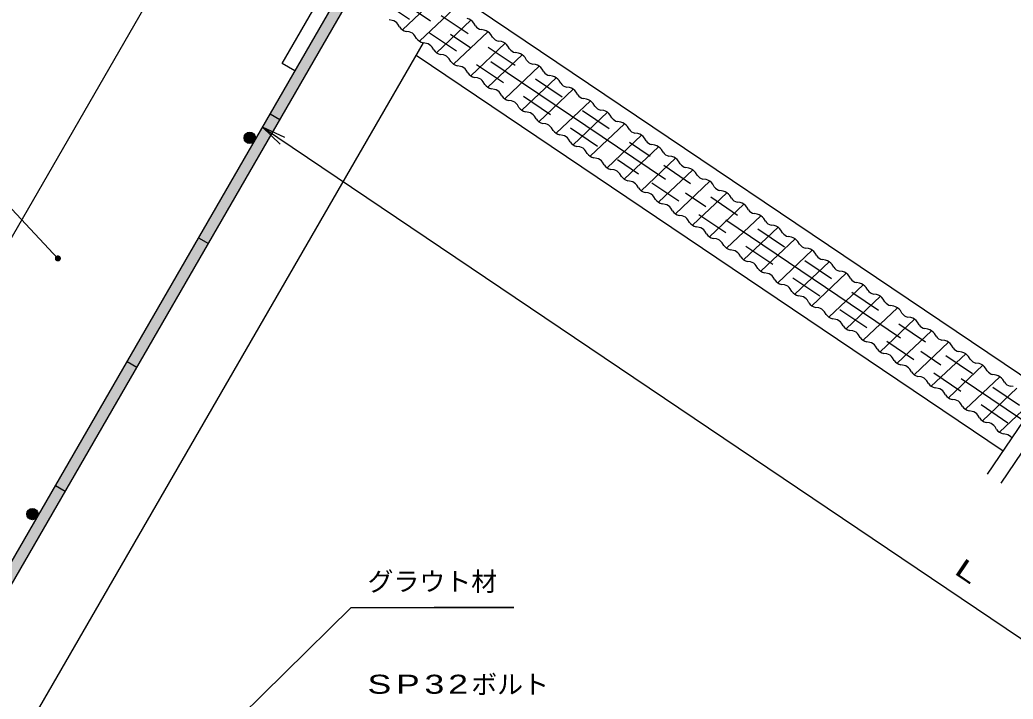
# Model space of a CAD drawing. Units: millimetres at full size, sheet at 1:3; details may follow other scales. Extents: x 60 to 2463, y 60 to 1722.
# Drawn here: x 737 to 1350, y 932 to 1351 of the extents above; entities that cross this region are included whole.
import ezdxf
from ezdxf.enums import TextEntityAlignment as Align

# ---------------------------------------------------------------- set-up
doc = ezdxf.new("R2010")
doc.units = ezdxf.units.MM
doc.header["$LTSCALE"] = 3
for name, pattern in [('USER1', [58.333333, 43.333333, -5, 5, -5]), ('USER2', [11.666667, 6.666667, -5]), ('USER3', [51.666667, 26.666667, -5, 5, -5, 5, -5])]:
    doc.linetypes.add(name, pattern=pattern)
for name, color, linetype, lineweight in [('1 外形線', 7, 'Continuous', 25), ('3 隠れ線', 2, 'USER2', 25), ('4 中心線', 1, 'USER1', 25), ('5 想像線', 6, 'USER3', 25), ('6 寸法線', 4, 'Continuous', 25)]:
    doc.layers.add(name, color=color, linetype=linetype, lineweight=lineweight)
doc.styles.add('標準ベクトル', font='')
doc.styles.get('標準ベクトル').set_extended_font_data('標準ベクトル')

# ---------------------------------------------------------------- blocks, each defined once
blk = doc.blocks.new('open_arrow')
at = {"color": 0, "linetype": 'Continuous', "lineweight": -2}
blk.add_lwpolyline([(7.5, 1.25), (0, 0), (7.5, -1.25)], dxfattribs=at)
blk = doc.blocks.new('filled_dot')
at = {"color": 0, "linetype": 'Continuous', "lineweight": -2, "const_width": 1.25}
blk.add_lwpolyline([(-0.625, 0, 1), (0.625, 0, 1)], format="xyb", close=True, dxfattribs=at)

msp = doc.modelspace()

# ---------------------------------------------------------------- hatches: boundary and pattern name
at = {"layer": '1 外形線'}
for points in [[(941.318, 1366.187), (935.256, 1369.687), (891.124, 1293.249), (897.186, 1289.749)], [(897.186, 1289.749), (891.124, 1293.249), (846.992, 1216.811), (853.054, 1213.311)], [(882.083, 1278.528, 0.41421), (878.583, 1282.028, 0.41421), (875.083, 1278.528, 0.41421), (878.583, 1275.028, 0.41421)], [(853.054, 1213.311), (846.992, 1216.811), (802.861, 1140.372), (808.923, 1136.872)], [(808.923, 1136.872), (802.861, 1140.372), (758.729, 1063.934), (764.791, 1060.434)], [(764.791, 1060.434), (758.729, 1063.934), (714.597, 987.496), (720.659, 983.996)], [(747.969, 1046.235, 1), (740.969, 1046.235, 1)]]:
    msp.add_hatch(color=256, dxfattribs=at).paths.add_polyline_path(points)

# ---------------------------------------------------------------- linework, layer by layer
for p, q in [((359.091, 571.74), (912.756, 1530.718)), ((898.56, 1324.478), (935.171, 1387.89)), ((688.141, 941.673), (936.466, 1371.784)), ((694.204, 938.173), (942.528, 1368.284)), ((1003.937, 1368.646), (1368.7, 1122.611)), ((972.862, 1345.275), (994.064, 1365.351)), ((983.391, 1338.173), (1004.593, 1358.25)), ((966.553, 1351.057), (964.63, 1351.369)), ((971.069, 1347.026), (970.058, 1348.692)), ((993.92, 1331.071), (1015.121, 1351.148)), ((1017.925, 1347.731), (1016.915, 1349.396)), ((977.081, 1343.955), (975.159, 1344.268)), ((1004.449, 1323.97), (1025.65, 1344.046)), ((1023.354, 1345.053), (1021.431, 1345.366)), ((737.437, 907.056), (985.755, 1337.155)), ((981.597, 1339.925), (980.587, 1341.59)), ((987.61, 1336.853), (985.687, 1337.166)), ((1014.978, 1316.868), (1036.179, 1336.945)), ((1028.454, 1340.629), (1027.444, 1342.295)), ((1033.883, 1337.952), (1031.96, 1338.264)), ((992.126, 1332.823), (991.116, 1334.489)), ((1038.983, 1333.527), (1037.973, 1335.193)), ((1044.412, 1330.85), (1042.489, 1331.162)), ((906.355, 1319.978), (898.56, 1324.478)), ((981.382, 1329.58), (1343.536, 1085.304)), ((998.139, 1329.752), (996.216, 1330.064)), ((1002.655, 1325.721), (1001.645, 1327.387)), ((1025.506, 1309.766), (1046.708, 1329.843)), ((1049.512, 1326.426), (1048.502, 1328.091)), ((1008.668, 1322.65), (1006.745, 1322.962)), ((1013.184, 1318.619), (1012.174, 1320.285)), ((1036.035, 1302.664), (1057.237, 1322.741)), ((1054.94, 1323.748), (1053.018, 1324.061)), ((1060.04, 1319.324), (1059.03, 1320.989)), ((1019.197, 1315.548), (1017.274, 1315.861)), ((1023.712, 1311.518), (1022.702, 1313.183)), ((1046.564, 1295.563), (1067.765, 1315.639)), ((1065.469, 1316.646), (1063.546, 1316.959)), ((1070.569, 1312.222), (1069.559, 1313.888)), ((1029.725, 1308.446), (1027.803, 1308.759)), ((1034.241, 1304.416), (1033.231, 1306.082)), ((1057.093, 1288.461), (1078.294, 1308.538)), ((1075.998, 1309.545), (1074.075, 1309.857)), ((1081.098, 1305.12), (1080.088, 1306.786)), ((1040.254, 1301.345), (1038.331, 1301.657)), ((1067.621, 1281.359), (1088.823, 1301.436)), ((1086.527, 1302.443), (1084.604, 1302.756)), ((1091.627, 1298.019), (1090.617, 1299.684)), ((1044.77, 1297.314), (1043.76, 1298.98)), ((1050.783, 1294.243), (1048.86, 1294.555)), ((1078.15, 1274.257), (1099.352, 1294.334)), ((1097.056, 1295.341), (1095.133, 1295.654)), ((891.124, 1293.249), (897.186, 1289.749)), ((1055.299, 1290.213), (1054.289, 1291.878)), ((1061.312, 1287.141), (1059.389, 1287.454)), ((1102.156, 1290.917), (1101.146, 1292.582)), ((1107.584, 1288.239), (1105.662, 1288.552)), ((1065.828, 1283.111), (1064.817, 1284.776)), ((1088.679, 1267.156), (1109.88, 1287.232)), ((1112.684, 1283.815), (1111.674, 1285.481)), ((1118.113, 1281.138), (1116.19, 1281.45)), ((1071.84, 1280.039), (1069.918, 1280.352)), ((1076.356, 1276.009), (1075.346, 1277.675)), ((1099.208, 1260.054), (1120.409, 1280.131)), ((1123.213, 1276.713), (1122.203, 1278.379)), ((1082.369, 1272.938), (1080.446, 1273.25)), ((1086.885, 1268.907), (1085.875, 1270.573)), ((1109.737, 1252.952), (1130.938, 1273.029)), ((1128.642, 1274.036), (1126.719, 1274.349)), ((1133.742, 1269.612), (1132.732, 1271.277)), ((1092.898, 1265.836), (1090.975, 1266.148)), ((1097.414, 1261.806), (1096.404, 1263.471)), ((1120.265, 1245.85), (1141.467, 1265.927)), ((1139.171, 1266.934), (1137.248, 1267.247)), ((1144.271, 1262.51), (1143.261, 1264.175)), ((1103.427, 1258.734), (1101.504, 1259.047)), ((1130.794, 1238.749), (1151.996, 1258.825)), ((1149.699, 1259.833), (1147.777, 1260.145)), ((1154.8, 1255.408), (1153.79, 1257.074)), ((1107.943, 1254.704), (1106.933, 1256.37)), ((1113.956, 1251.632), (1112.033, 1251.945)), ((1141.323, 1231.647), (1162.524, 1251.724)), ((1160.228, 1252.731), (1158.305, 1253.043)), ((1118.471, 1247.602), (1117.461, 1249.268)), ((1124.484, 1244.531), (1122.562, 1244.843)), ((1151.852, 1224.545), (1173.053, 1244.622)), ((1165.328, 1248.306), (1164.318, 1249.972)), ((1170.757, 1245.629), (1168.834, 1245.942)), ((1129, 1240.5), (1127.99, 1242.166)), ((1175.857, 1241.205), (1174.847, 1242.87)), ((1181.286, 1238.527), (1179.363, 1238.84)), ((1135.013, 1237.429), (1133.09, 1237.742)), ((1139.529, 1233.399), (1138.519, 1235.064)), ((1162.381, 1217.443), (1183.582, 1237.52)), ((1186.386, 1234.103), (1185.376, 1235.769)), ((1145.542, 1230.327), (1143.619, 1230.64)), ((1150.058, 1226.297), (1149.048, 1227.963)), ((1172.909, 1210.342), (1194.111, 1230.418)), ((1191.815, 1231.426), (1189.892, 1231.738)), ((1196.915, 1227.001), (1195.905, 1228.667)), ((1156.071, 1223.225), (1154.148, 1223.538)), ((1160.587, 1219.195), (1159.576, 1220.861)), ((1183.438, 1203.24), (1204.639, 1223.317)), ((1202.343, 1224.324), (1200.421, 1224.636)), ((1207.443, 1219.9), (1206.433, 1221.565)), ((846.992, 1216.811), (853.054, 1213.311)), ((1166.599, 1216.124), (1164.677, 1216.436)), ((1171.115, 1212.093), (1170.105, 1213.759)), ((1193.967, 1196.138), (1215.168, 1216.215)), ((1212.872, 1217.222), (1210.949, 1217.535)), ((1217.972, 1212.798), (1216.962, 1214.463)), ((1177.128, 1209.022), (1175.205, 1209.335)), ((1204.496, 1189.037), (1225.697, 1209.113)), ((1223.401, 1210.12), (1221.478, 1210.433)), ((1181.644, 1204.992), (1180.634, 1206.657)), ((1187.657, 1201.92), (1185.734, 1202.233)), ((1215.024, 1181.935), (1236.226, 1202.011)), ((1228.501, 1205.696), (1227.491, 1207.362)), ((1233.93, 1203.019), (1232.007, 1203.331)), ((1192.173, 1197.89), (1191.163, 1199.556)), ((1239.03, 1198.594), (1238.02, 1200.26)), ((1244.458, 1195.917), (1242.536, 1196.229)), ((1198.186, 1194.818), (1196.263, 1195.131)), ((1202.702, 1190.788), (1201.692, 1192.454)), ((1225.553, 1174.833), (1246.755, 1194.91)), ((1249.559, 1191.493), (1248.549, 1193.158)), ((1208.715, 1187.717), (1206.792, 1188.029)), ((1213.231, 1183.686), (1212.22, 1185.352)), ((1236.082, 1167.731), (1257.283, 1187.808)), ((1254.987, 1188.815), (1253.064, 1189.128)), ((1260.087, 1184.391), (1259.077, 1186.056)), ((1219.243, 1180.615), (1217.321, 1180.928)), ((1223.759, 1176.585), (1222.749, 1178.25)), ((1246.611, 1160.63), (1267.812, 1180.706)), ((1265.516, 1181.713), (1263.593, 1182.026)), ((1270.616, 1177.289), (1269.606, 1178.955)), ((1229.772, 1173.513), (1227.849, 1173.826)), ((1234.288, 1169.483), (1233.278, 1171.149)), ((1257.14, 1153.528), (1278.341, 1173.605)), ((1276.045, 1174.612), (1274.122, 1174.924)), ((1281.145, 1170.187), (1280.135, 1171.853)), ((1240.301, 1166.412), (1238.378, 1166.724)), ((1267.668, 1146.426), (1288.87, 1166.503)), ((1286.574, 1167.51), (1284.651, 1167.823)), ((1291.674, 1163.086), (1290.664, 1164.751)), ((1244.817, 1162.381), (1243.807, 1164.047)), ((1250.83, 1159.31), (1248.907, 1159.622)), ((1278.197, 1139.324), (1299.398, 1159.401)), ((1297.102, 1160.408), (1295.18, 1160.721)), ((1255.346, 1155.28), (1254.336, 1156.945)), ((1261.358, 1152.208), (1259.436, 1152.521)), ((1302.202, 1155.984), (1301.192, 1157.649)), ((1307.631, 1153.306), (1305.708, 1153.619)), ((1265.874, 1148.178), (1264.864, 1149.843)), ((1288.726, 1132.223), (1309.927, 1152.299)), ((1312.731, 1148.882), (1311.721, 1150.548)), ((1318.16, 1146.205), (1316.237, 1146.517)), ((802.861, 1140.372), (808.923, 1136.872)), ((1271.887, 1145.106), (1269.964, 1145.419)), ((1276.403, 1141.076), (1275.393, 1142.742)), ((1299.255, 1125.121), (1320.456, 1145.198)), ((1323.26, 1141.78), (1322.25, 1143.446)), ((1282.416, 1138.005), (1280.493, 1138.317)), ((1286.932, 1133.974), (1285.922, 1135.64)), ((1309.783, 1118.019), (1330.985, 1138.096)), ((1328.689, 1139.103), (1326.766, 1139.416)), ((1333.789, 1134.679), (1332.779, 1136.344)), ((1292.945, 1130.903), (1291.022, 1131.215)), ((1297.461, 1126.873), (1296.451, 1128.538)), ((1320.312, 1110.917), (1341.514, 1130.994)), ((1339.217, 1132.001), (1337.295, 1132.314)), ((1344.318, 1127.577), (1343.308, 1129.242)), ((1303.474, 1123.801), (1301.551, 1124.114)), ((1330.841, 1103.816), (1352.042, 1123.892)), ((1349.746, 1124.9), (1347.823, 1125.212)), ((1307.989, 1119.771), (1306.979, 1121.437)), ((1314.002, 1116.699), (1312.08, 1117.012)), ((1341.37, 1096.714), (1362.571, 1116.791)), ((1318.518, 1112.669), (1317.508, 1114.335)), ((1324.531, 1109.598), (1322.608, 1109.91)), ((1329.047, 1105.567), (1328.037, 1107.233)), ((1329.047, 1105.567), (1328.037, 1107.233)), ((1335.06, 1102.496), (1333.137, 1102.809)), ((1339.576, 1098.466), (1338.566, 1100.131)), ((1345.589, 1095.394), (1343.666, 1095.707)), ((758.729, 1063.934), (764.791, 1060.434))]:
    msp.add_line(p, q, dxfattribs=at)
for centre in [(878.583, 1278.528), (744.469, 1046.235)]:
    msp.add_circle(centre, 3.5, dxfattribs=at)
for centre, radius, start, end in [((965.166, 1345.219), 6, 35.36605, 76.63008), ((1011.207, 1345.345), 7, 35.36613, 76.63387), ((976.777, 1351.078), 7, 215.36613, 256.63387), ((975.694, 1338.118), 6, 35.36605, 76.63008), ((1022.818, 1351.203), 6, 215.36383, 256.63395), ((1021.736, 1338.243), 7, 35.36613, 76.63387), ((987.306, 1343.976), 7, 215.36613, 256.63387), ((986.223, 1331.016), 6, 35.36605, 76.63008), ((1033.347, 1344.102), 6, 215.36383, 256.63395), ((1032.265, 1331.141), 7, 35.36613, 76.63387), ((997.834, 1336.874), 7, 215.36613, 256.63387), ((1043.876, 1337), 6, 215.36383, 256.63395), ((1042.793, 1324.039), 7, 35.36613, 76.63387), ((996.752, 1323.914), 6, 35.36605, 76.63008), ((1008.363, 1329.773), 7, 215.36613, 256.63387), ((1054.405, 1329.898), 6, 215.36383, 256.63395), ((1007.281, 1316.812), 6, 35.36605, 76.63008), ((1018.892, 1322.671), 7, 215.36613, 256.63387), ((1053.322, 1316.938), 7, 35.36613, 76.63387), ((1064.933, 1322.796), 6, 215.36383, 256.63395), ((1017.809, 1309.711), 6, 35.36605, 76.63008), ((1063.851, 1309.836), 7, 35.36613, 76.63387), ((1075.462, 1315.695), 6, 215.36383, 256.63395), ((1029.421, 1315.569), 7, 215.36613, 256.63387), ((1028.338, 1302.609), 6, 35.36605, 76.63008), ((1074.38, 1302.734), 7, 35.36613, 76.63387), ((1039.95, 1308.468), 7, 215.36613, 256.63387), ((1038.867, 1295.507), 6, 35.36605, 76.63008), ((1085.991, 1308.593), 6, 215.36383, 256.63395), ((1084.909, 1295.633), 7, 35.36613, 76.63387), ((1050.478, 1301.366), 7, 215.36613, 256.63387), ((1049.396, 1288.405), 6, 35.36605, 76.63008), ((1096.52, 1301.491), 6, 215.36383, 256.63395), ((1095.437, 1288.531), 7, 35.36613, 76.63387), ((1061.007, 1294.264), 7, 215.36613, 256.63387), ((1107.049, 1294.389), 6, 215.36383, 256.63395), ((1105.966, 1281.429), 7, 35.36613, 76.63387), ((1059.925, 1281.304), 6, 35.36605, 76.63008), ((1071.536, 1287.162), 7, 215.36613, 256.63387), ((1117.577, 1287.288), 6, 215.36383, 256.63395), ((1070.453, 1274.202), 6, 35.36605, 76.63008), ((1082.065, 1280.061), 7, 215.36613, 256.63387), ((1116.495, 1274.327), 7, 35.36613, 76.63387), ((1128.106, 1280.186), 6, 215.36383, 256.63395), ((1080.982, 1267.1), 6, 35.36605, 76.63008), ((1127.024, 1267.226), 7, 35.36613, 76.63387), ((1138.635, 1273.084), 6, 215.36383, 256.63395), ((1092.593, 1272.959), 7, 215.36613, 256.63387), ((1091.511, 1259.998), 6, 35.36605, 76.63008), ((1137.552, 1260.124), 7, 35.36613, 76.63387), ((1103.122, 1265.857), 7, 215.36613, 256.63387), ((1102.04, 1252.897), 6, 35.36605, 76.63008), ((1149.164, 1265.983), 6, 215.36383, 256.63395), ((1148.081, 1253.022), 7, 35.36613, 76.63387), ((1113.651, 1258.755), 7, 215.36613, 256.63387), ((1112.569, 1245.795), 6, 35.36605, 76.63008), ((1159.692, 1258.881), 6, 215.36383, 256.63395), ((1158.61, 1245.92), 7, 35.36613, 76.63387), ((1124.18, 1251.654), 7, 215.36613, 256.63387), ((1123.097, 1238.693), 6, 35.36605, 76.63008), ((1170.221, 1251.779), 6, 215.36383, 256.63395), ((1169.139, 1238.819), 7, 35.36613, 76.63387), ((1134.709, 1244.552), 7, 215.36613, 256.63387), ((1180.75, 1244.677), 6, 215.36383, 256.63395), ((1179.668, 1231.717), 7, 35.36613, 76.63387), ((1133.626, 1231.592), 6, 35.36605, 76.63008), ((1145.237, 1237.45), 7, 215.36613, 256.63387), ((1191.279, 1237.576), 6, 215.36383, 256.63395), ((1144.155, 1224.49), 6, 35.36605, 76.63008), ((1155.766, 1230.348), 7, 215.36613, 256.63387), ((1190.196, 1224.615), 7, 35.36613, 76.63387), ((1201.808, 1230.474), 6, 215.36383, 256.63395), ((1154.684, 1217.388), 6, 35.36605, 76.63008), ((1200.725, 1217.513), 7, 35.36613, 76.63387), ((1212.336, 1223.372), 6, 215.36383, 256.63395), ((1166.295, 1223.247), 7, 215.36613, 256.63387), ((1165.212, 1210.286), 6, 35.36605, 76.63008), ((1211.254, 1210.412), 7, 35.36613, 76.63387), ((1176.824, 1216.145), 7, 215.36613, 256.63387), ((1175.741, 1203.185), 6, 35.36605, 76.63008), ((1222.865, 1216.27), 6, 215.36383, 256.63395), ((1221.783, 1203.31), 7, 35.36613, 76.63387), ((1187.352, 1209.043), 7, 215.36613, 256.63387), ((1186.27, 1196.083), 6, 35.36605, 76.63008), ((1233.394, 1209.169), 6, 215.36383, 256.63395), ((1232.311, 1196.208), 7, 35.36613, 76.63387), ((1197.881, 1201.942), 7, 215.36613, 256.63387), ((1243.923, 1202.067), 6, 215.36383, 256.63395), ((1242.84, 1189.106), 7, 35.36613, 76.63387), ((1196.799, 1188.981), 6, 35.36605, 76.63008), ((1208.41, 1194.84), 7, 215.36613, 256.63387), ((1254.451, 1194.965), 6, 215.36383, 256.63395), ((1207.328, 1181.879), 6, 35.36605, 76.63008), ((1218.939, 1187.738), 7, 215.36613, 256.63387), ((1253.369, 1182.005), 7, 35.36613, 76.63387), ((1264.98, 1187.863), 6, 215.36383, 256.63395), ((1217.856, 1174.778), 6, 35.36605, 76.63008), ((1263.898, 1174.903), 7, 35.36613, 76.63387), ((1275.509, 1180.762), 6, 215.36383, 256.63395), ((1229.468, 1180.636), 7, 215.36613, 256.63387), ((1228.385, 1167.676), 6, 35.36605, 76.63008), ((1274.427, 1167.801), 7, 35.36613, 76.63387), ((1239.996, 1173.535), 7, 215.36613, 256.63387), ((1238.914, 1160.574), 6, 35.36605, 76.63008), ((1286.038, 1173.66), 6, 215.36383, 256.63395), ((1284.955, 1160.7), 7, 35.36613, 76.63387), ((1250.525, 1166.433), 7, 215.36613, 256.63387), ((1249.443, 1153.472), 6, 35.36605, 76.63008), ((1296.567, 1166.558), 6, 215.36383, 256.63395), ((1295.484, 1153.598), 7, 35.36613, 76.63387), ((1261.054, 1159.331), 7, 215.36613, 256.63387), ((1307.095, 1159.456), 6, 215.36383, 256.63395), ((1306.013, 1146.496), 7, 35.36613, 76.63387), ((1259.971, 1146.371), 6, 35.36605, 76.63008), ((1271.583, 1152.229), 7, 215.36613, 256.63387), ((1317.624, 1152.355), 6, 215.36383, 256.63395), ((1270.5, 1139.269), 6, 35.36605, 76.63008), ((1282.111, 1145.128), 7, 215.36613, 256.63387), ((1316.542, 1139.394), 7, 35.36613, 76.63387), ((1328.153, 1145.253), 6, 215.36383, 256.63395), ((1281.029, 1132.167), 6, 35.36605, 76.63008), ((1327.07, 1132.293), 7, 35.36613, 76.63387), ((1338.682, 1138.151), 6, 215.36383, 256.63395), ((1292.64, 1138.026), 7, 215.36613, 256.63387), ((1291.557, 1125.065), 6, 35.36605, 76.63008), ((1337.599, 1125.191), 7, 35.36613, 76.63387), ((1303.169, 1130.924), 7, 215.36613, 256.63387), ((1302.087, 1117.964), 6, 35.36605, 76.63008), ((1349.21, 1131.05), 6, 215.36383, 256.63395), ((1313.698, 1123.822), 7, 215.36613, 256.63387), ((1312.615, 1110.862), 6, 35.36605, 76.63008), ((1324.227, 1116.721), 7, 215.36613, 256.63387), ((1323.144, 1103.76), 6, 35.36605, 76.63008), ((1334.755, 1109.619), 7, 215.36613, 256.63387), ((1333.673, 1096.659), 6, 35.36605, 76.63008), ((1345.284, 1102.517), 7, 215.36613, 256.63387), ((1344.202, 1089.557), 6, 38.27837, 76.63008)]:
    msp.add_arc(centre, radius, start, end, dxfattribs=at)
at = {"layer": '3 隠れ線'}
for p, q in [((938.806, 1393.278), (1125.782, 1267.161)), ((931.536, 1382.501), (1118.513, 1256.384)), ((1134.072, 1261.569), (1593.723, 951.531)), ((1126.803, 1250.792), (1586.454, 940.753))]:
    msp.add_line(p, q, dxfattribs=at)
at = {"layer": '4 中心線'}
msp.add_line((882.346, 1423.521), (1859.423, 764.474), dxfattribs=at)
at = {"layer": '5 想像線'}
for p, q in [((1378.465, 1137.089), (1333.771, 1070.826)), ((1386.756, 1131.497), (1342.061, 1065.234))]:
    msp.add_line(p, q, dxfattribs=at)
at = {"layer": '6 寸法線'}
msp.add_line((886.434, 1285.126), (1738.534, 710.377), dxfattribs=at)
for points in [[(760.191, 1204.055), (643.707, 1328.84), (637.457, 1328.84), (546.673, 1328.84), (592.065, 1328.84)], [(818.317, 867.436), (941.299, 988.627), (943.299, 988.627), (1041.635, 988.627), (992.467, 988.627)]]:
    msp.add_lwpolyline(points, dxfattribs=at)

# ---------------------------------------------------------------- block references
for name, p, xscale, yscale, rotation in [('open_arrow', (886.434, 1285.126), 2, 2, 326), ('filled_dot', (760.191, 1204.055), 1.5, 1.5, 133)]:
    msp.add_blockref(name, p, dxfattribs=dict(at, xscale=xscale, yscale=yscale, rotation=rotation))

# ---------------------------------------------------------------- texts
at = {"layer": '6 寸法線', "style": '標準ベクトル', "width": 1.5}
msp.add_text('L', height=11.73, rotation=326, dxfattribs=at).set_placement((1321.431, 1011.016), align=Align.MIDDLE_CENTER)
at = {"layer": '6 寸法線', "style": '標準ベクトル'}
for s, p in [('グラウト材', (951.299, 1004.627)), ('ボルト', (1015.299, 941.083))]:
    msp.add_text(s, height=11.73, dxfattribs=at).set_placement(p, align=Align.MIDDLE_LEFT)
at = {"layer": '6 寸法線', "insert": (951.299, 941.083), "char_height": 11.73, "attachment_point": 4, "style": '標準ベクトル'}
msp.add_mtext('\\T1.2;\\W1.4;SP32', dxfattribs=at)

doc.saveas('drawing.dxf')
